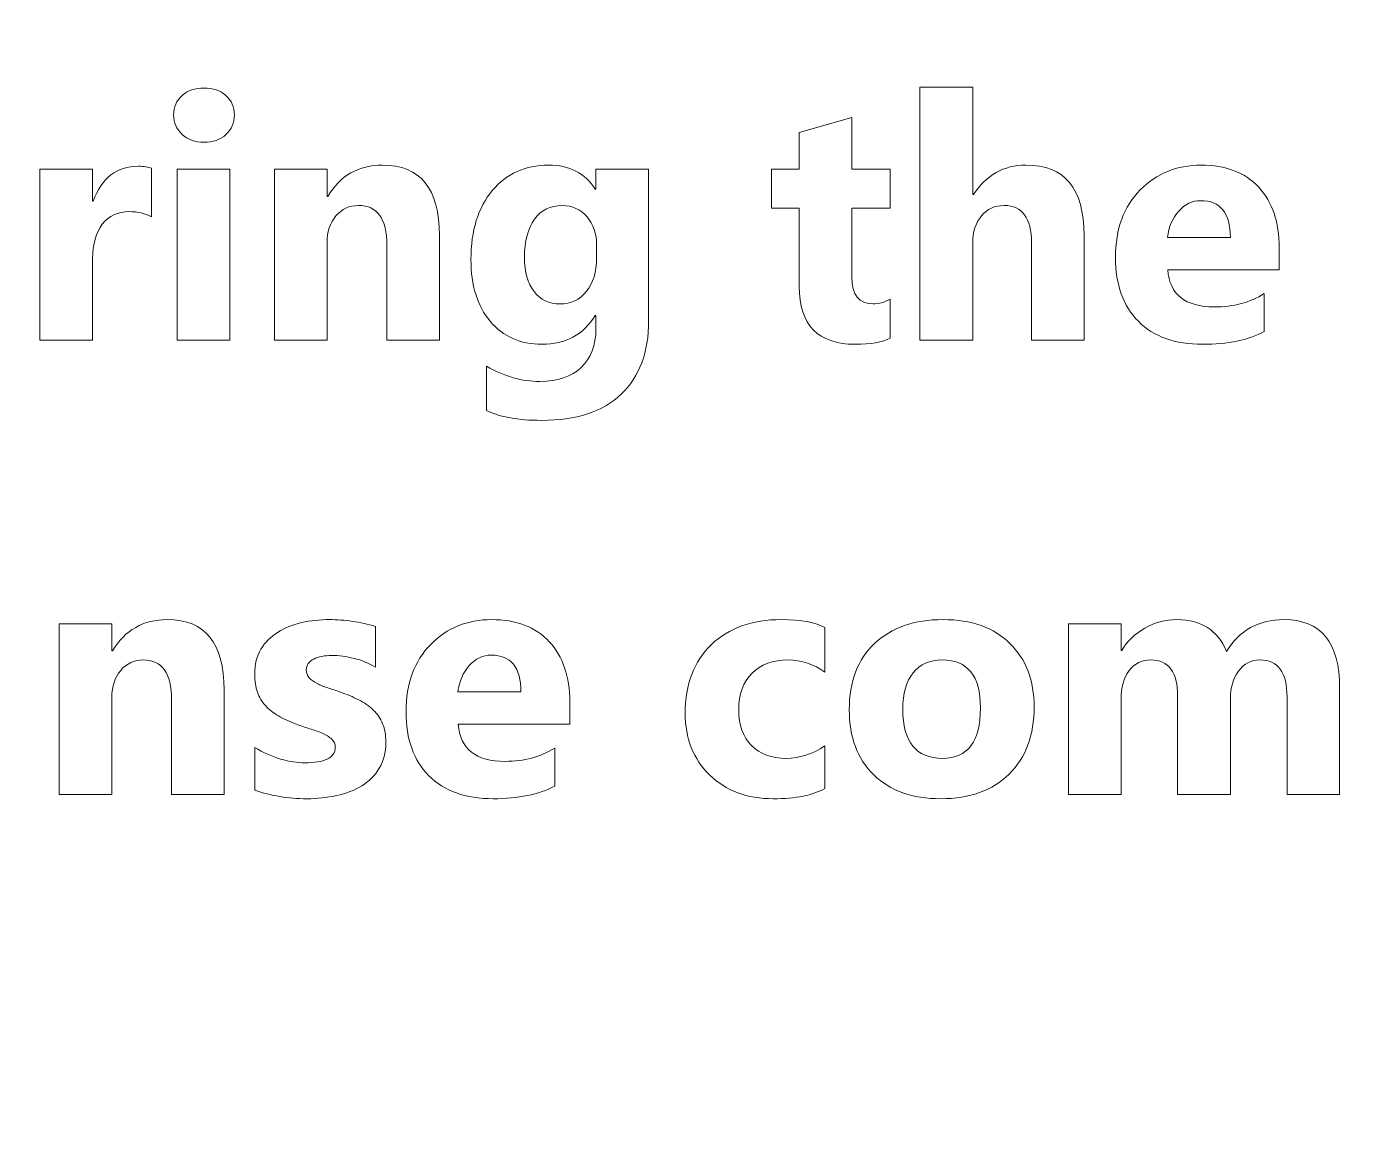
# Model space of a CAD drawing. Header units: centimetres. Extents: x -150 to 29, y -15 to 29.
# Drawn here: x -6.313 to -3.844, y -10.017 to -7.975 of the extents above; entities that cross this region are included whole.
import ezdxf

# ---------------------------------------------------------------- set-up
doc = ezdxf.new("R2010")
doc.units = ezdxf.units.CM
doc.header["$MEASUREMENT"] = 0
doc.layers.add('Layer 1', color=7, linetype='Continuous')

msp = doc.modelspace()

# ---------------------------------------------------------------- linework, layer by layer
at = {"layer": 'Layer 1', "color": 5, "lineweight": 53}
msp.add_open_spline([(-13.5, -4.9), (-13.5, -4.9), (4.5, -4.9), (4.5, -4.9), (4.5, -4.9), (4.5, -4.9), (4.5, -12.1), (4.5, -12.1), (4.5, -12.1), (4.5, -12.1), (-13.5, -12.1), (-13.5, -12.1), (-13.5, -12.1), (-13.5, -12.1), (-13.5, -4.9), (-13.5, -4.9)], degree=3, knots=[0, 0, 0, 0, 0.2, 0.2, 0.2, 0.2, 0.4, 0.4, 0.4, 0.4, 0.6, 0.6, 0.6, 0.6, 1, 1, 1, 1], dxfattribs=at)
at = {"layer": 'Layer 1', "color": 202, "lineweight": 9}
for points, knots in [([(-5.98342, -8.18957), (-5.99993, -8.18957), (-6.01348, -8.1847), (-6.02396, -8.17486), (-6.02396, -8.17486), (-6.03454, -8.16502), (-6.03983, -8.15306), (-6.03983, -8.13877), (-6.03983, -8.13877), (-6.03983, -8.12406), (-6.03454, -8.1121), (-6.02396, -8.10279), (-6.02396, -8.10279), (-6.01348, -8.09347), (-5.99993, -8.08882), (-5.98342, -8.08882), (-5.98342, -8.08882), (-5.9666, -8.08882), (-5.95305, -8.09347), (-5.94257, -8.10279), (-5.94257, -8.10279), (-5.9322, -8.1121), (-5.92691, -8.12406), (-5.92691, -8.13877), (-5.92691, -8.13877), (-5.92691, -8.15359), (-5.9322, -8.16586), (-5.94257, -8.17539), (-5.94257, -8.17539), (-5.95305, -8.18481), (-5.9666, -8.18957), (-5.98342, -8.18957)], [0, 0, 0, 0, 0.1111111, 0.1111111, 0.1111111, 0.1111111, 0.2222222, 0.2222222, 0.2222222, 0.2222222, 0.3333333, 0.3333333, 0.3333333, 0.3333333, 0.4444444, 0.4444444, 0.4444444, 0.4444444, 0.5555556, 0.5555556, 0.5555556, 0.5555556, 0.6666667, 0.6666667, 0.6666667, 0.6666667, 0.7777778, 0.7777778, 0.7777778, 0.7777778, 1, 1, 1, 1]), ([(-4.34808, -8.55734), (-4.34808, -8.55734), (-4.44577, -8.55734), (-4.44577, -8.55734), (-4.44577, -8.55734), (-4.44577, -8.55734), (-4.44577, -8.37689), (-4.44577, -8.37689), (-4.44577, -8.37689), (-4.44577, -8.33033), (-4.4627, -8.30715), (-4.49667, -8.30715), (-4.49667, -8.30715), (-4.51403, -8.30715), (-4.52811, -8.31361), (-4.5388, -8.32662), (-4.5388, -8.32662), (-4.54959, -8.33964), (-4.55499, -8.35626), (-4.55499, -8.37626), (-4.55499, -8.37626), (-4.55499, -8.37626), (-4.55499, -8.55734), (-4.55499, -8.55734), (-4.55499, -8.55734), (-4.55499, -8.55734), (-4.65288, -8.55734), (-4.65288, -8.55734), (-4.65288, -8.55734), (-4.65288, -8.55734), (-4.65288, -8.08733), (-4.65288, -8.08733), (-4.65288, -8.08733), (-4.65288, -8.08733), (-4.55499, -8.08733), (-4.55499, -8.08733), (-4.55499, -8.08733), (-4.55499, -8.08733), (-4.55499, -8.28694), (-4.55499, -8.28694), (-4.55499, -8.28694), (-4.55499, -8.28694), (-4.55372, -8.28694), (-4.55372, -8.28694), (-4.55372, -8.28694), (-4.52969, -8.25042), (-4.4972, -8.23211), (-4.45603, -8.23211), (-4.45603, -8.23211), (-4.38407, -8.23211), (-4.34808, -8.27551), (-4.34808, -8.36229), (-4.34808, -8.36229), (-4.34808, -8.36229), (-4.34808, -8.55734), (-4.34808, -8.55734)], [0, 0, 0, 0, 0.0666667, 0.0666667, 0.0666667, 0.0666667, 0.1333333, 0.1333333, 0.1333333, 0.1333333, 0.2, 0.2, 0.2, 0.2, 0.2666667, 0.2666667, 0.2666667, 0.2666667, 0.3333333, 0.3333333, 0.3333333, 0.3333333, 0.4, 0.4, 0.4, 0.4, 0.4666667, 0.4666667, 0.4666667, 0.4666667, 0.5333333, 0.5333333, 0.5333333, 0.5333333, 0.6, 0.6, 0.6, 0.6, 0.6666667, 0.6666667, 0.6666667, 0.6666667, 0.7333333, 0.7333333, 0.7333333, 0.7333333, 0.8, 0.8, 0.8, 0.8, 0.8666667, 0.8666667, 0.8666667, 0.8666667, 1, 1, 1, 1]), ([(-4.70813, -8.55364), (-4.72263, -8.56126), (-4.74443, -8.56507), (-4.77353, -8.56507), (-4.77353, -8.56507), (-4.84254, -8.56507), (-4.87714, -8.52919), (-4.87714, -8.45754), (-4.87714, -8.45754), (-4.87714, -8.45754), (-4.87714, -8.31212), (-4.87714, -8.31212), (-4.87714, -8.31212), (-4.87714, -8.31212), (-4.92858, -8.31212), (-4.92858, -8.31212), (-4.92858, -8.31212), (-4.92858, -8.31212), (-4.92858, -8.23984), (-4.92858, -8.23984), (-4.92858, -8.23984), (-4.92858, -8.23984), (-4.87714, -8.23984), (-4.87714, -8.23984), (-4.87714, -8.23984), (-4.87714, -8.23984), (-4.87714, -8.17137), (-4.87714, -8.17137), (-4.87714, -8.17137), (-4.87714, -8.17137), (-4.77946, -8.14343), (-4.77946, -8.14343), (-4.77946, -8.14343), (-4.77946, -8.14343), (-4.77946, -8.23984), (-4.77946, -8.23984), (-4.77946, -8.23984), (-4.77946, -8.23984), (-4.70813, -8.23984), (-4.70813, -8.23984), (-4.70813, -8.23984), (-4.70813, -8.23984), (-4.70813, -8.31212), (-4.70813, -8.31212), (-4.70813, -8.31212), (-4.70813, -8.31212), (-4.77946, -8.31212), (-4.77946, -8.31212), (-4.77946, -8.31212), (-4.77946, -8.31212), (-4.77946, -8.4405), (-4.77946, -8.4405), (-4.77946, -8.4405), (-4.77946, -8.47352), (-4.76634, -8.49003), (-4.74009, -8.49003), (-4.74009, -8.49003), (-4.72972, -8.49003), (-4.71903, -8.48707), (-4.70813, -8.48103), (-4.70813, -8.48103), (-4.70813, -8.48103), (-4.70813, -8.55364), (-4.70813, -8.55364)], [0, 0, 0, 0, 0.0588235, 0.0588235, 0.0588235, 0.0588235, 0.1176471, 0.1176471, 0.1176471, 0.1176471, 0.1764706, 0.1764706, 0.1764706, 0.1764706, 0.2352941, 0.2352941, 0.2352941, 0.2352941, 0.2941176, 0.2941176, 0.2941176, 0.2941176, 0.3529412, 0.3529412, 0.3529412, 0.3529412, 0.4117647, 0.4117647, 0.4117647, 0.4117647, 0.4705882, 0.4705882, 0.4705882, 0.4705882, 0.5294118, 0.5294118, 0.5294118, 0.5294118, 0.5882353, 0.5882353, 0.5882353, 0.5882353, 0.6470588, 0.6470588, 0.6470588, 0.6470588, 0.7058824, 0.7058824, 0.7058824, 0.7058824, 0.7647059, 0.7647059, 0.7647059, 0.7647059, 0.8235294, 0.8235294, 0.8235294, 0.8235294, 0.8823529, 0.8823529, 0.8823529, 0.8823529, 1, 1, 1, 1]), ([(-6.081, -8.32821), (-6.09285, -8.32175), (-6.10661, -8.31858), (-6.12227, -8.31858), (-6.12227, -8.31858), (-6.14355, -8.31858), (-6.16016, -8.32641), (-6.17223, -8.34197), (-6.17223, -8.34197), (-6.18419, -8.35763), (-6.19022, -8.3788), (-6.19022, -8.40568), (-6.19022, -8.40568), (-6.19022, -8.40568), (-6.19022, -8.55734), (-6.19022, -8.55734), (-6.19022, -8.55734), (-6.19022, -8.55734), (-6.28811, -8.55734), (-6.28811, -8.55734), (-6.28811, -8.55734), (-6.28811, -8.55734), (-6.28811, -8.23984), (-6.28811, -8.23984), (-6.28811, -8.23984), (-6.28811, -8.23984), (-6.19022, -8.23984), (-6.19022, -8.23984), (-6.19022, -8.23984), (-6.19022, -8.23984), (-6.19022, -8.29879), (-6.19022, -8.29879), (-6.19022, -8.29879), (-6.19022, -8.29879), (-6.18895, -8.29879), (-6.18895, -8.29879), (-6.18895, -8.29879), (-6.17339, -8.25571), (-6.14556, -8.23423), (-6.10523, -8.23423), (-6.10523, -8.23423), (-6.09486, -8.23423), (-6.08682, -8.2355), (-6.081, -8.23793), (-6.081, -8.23793), (-6.081, -8.23793), (-6.081, -8.32821), (-6.081, -8.32821)], [0, 0, 0, 0, 0.0769231, 0.0769231, 0.0769231, 0.0769231, 0.1538462, 0.1538462, 0.1538462, 0.1538462, 0.2307692, 0.2307692, 0.2307692, 0.2307692, 0.3076923, 0.3076923, 0.3076923, 0.3076923, 0.3846154, 0.3846154, 0.3846154, 0.3846154, 0.4615385, 0.4615385, 0.4615385, 0.4615385, 0.5384615, 0.5384615, 0.5384615, 0.5384615, 0.6153846, 0.6153846, 0.6153846, 0.6153846, 0.6923077, 0.6923077, 0.6923077, 0.6923077, 0.7692308, 0.7692308, 0.7692308, 0.7692308, 0.8461538, 0.8461538, 0.8461538, 0.8461538, 1, 1, 1, 1]), ([(-5.93506, -8.55734), (-5.93506, -8.55734), (-6.03295, -8.55734), (-6.03295, -8.55734), (-6.03295, -8.55734), (-6.03295, -8.55734), (-6.03295, -8.23984), (-6.03295, -8.23984), (-6.03295, -8.23984), (-6.03295, -8.23984), (-5.93506, -8.23984), (-5.93506, -8.23984), (-5.93506, -8.23984), (-5.93506, -8.23984), (-5.93506, -8.55734), (-5.93506, -8.55734)], [0, 0, 0, 0, 0.2, 0.2, 0.2, 0.2, 0.4, 0.4, 0.4, 0.4, 0.6, 0.6, 0.6, 0.6, 1, 1, 1, 1]), ([(-5.54591, -8.55734), (-5.54591, -8.55734), (-5.64359, -8.55734), (-5.64359, -8.55734), (-5.64359, -8.55734), (-5.64359, -8.55734), (-5.64359, -8.38092), (-5.64359, -8.38092), (-5.64359, -8.38092), (-5.64359, -8.3317), (-5.66116, -8.30715), (-5.69629, -8.30715), (-5.69629, -8.30715), (-5.71323, -8.30715), (-5.7272, -8.31361), (-5.7381, -8.32662), (-5.7381, -8.32662), (-5.74911, -8.33964), (-5.75461, -8.35626), (-5.75461, -8.37626), (-5.75461, -8.37626), (-5.75461, -8.37626), (-5.75461, -8.55734), (-5.75461, -8.55734), (-5.75461, -8.55734), (-5.75461, -8.55734), (-5.8525, -8.55734), (-5.8525, -8.55734), (-5.8525, -8.55734), (-5.8525, -8.55734), (-5.8525, -8.23984), (-5.8525, -8.23984), (-5.8525, -8.23984), (-5.8525, -8.23984), (-5.75461, -8.23984), (-5.75461, -8.23984), (-5.75461, -8.23984), (-5.75461, -8.23984), (-5.75461, -8.29011), (-5.75461, -8.29011), (-5.75461, -8.29011), (-5.75461, -8.29011), (-5.75334, -8.29011), (-5.75334, -8.29011), (-5.75334, -8.29011), (-5.72995, -8.25138), (-5.69598, -8.23211), (-5.65132, -8.23211), (-5.65132, -8.23211), (-5.58104, -8.23211), (-5.54591, -8.27572), (-5.54591, -8.36292), (-5.54591, -8.36292), (-5.54591, -8.36292), (-5.54591, -8.55734), (-5.54591, -8.55734)], [0, 0, 0, 0, 0.0666667, 0.0666667, 0.0666667, 0.0666667, 0.1333333, 0.1333333, 0.1333333, 0.1333333, 0.2, 0.2, 0.2, 0.2, 0.2666667, 0.2666667, 0.2666667, 0.2666667, 0.3333333, 0.3333333, 0.3333333, 0.3333333, 0.4, 0.4, 0.4, 0.4, 0.4666667, 0.4666667, 0.4666667, 0.4666667, 0.5333333, 0.5333333, 0.5333333, 0.5333333, 0.6, 0.6, 0.6, 0.6, 0.6666667, 0.6666667, 0.6666667, 0.6666667, 0.7333333, 0.7333333, 0.7333333, 0.7333333, 0.8, 0.8, 0.8, 0.8, 0.8666667, 0.8666667, 0.8666667, 0.8666667, 1, 1, 1, 1]), ([(-5.15707, -8.52104), (-5.15707, -8.57999), (-5.17411, -8.6256), (-5.20819, -8.65799), (-5.20819, -8.65799), (-5.24237, -8.69027), (-5.29169, -8.70646), (-5.35646, -8.70646), (-5.35646, -8.70646), (-5.39922, -8.70646), (-5.43308, -8.70043), (-5.45816, -8.68815), (-5.45816, -8.68815), (-5.45816, -8.68815), (-5.45816, -8.60571), (-5.45816, -8.60571), (-5.45816, -8.60571), (-5.42546, -8.62476), (-5.39255, -8.63428), (-5.35921, -8.63428), (-5.35921, -8.63428), (-5.32619, -8.63428), (-5.30047, -8.6255), (-5.28238, -8.60803), (-5.28238, -8.60803), (-5.26417, -8.59057), (-5.25507, -8.56687), (-5.25507, -8.53691), (-5.25507, -8.53691), (-5.25507, -8.53691), (-5.25507, -8.51173), (-5.25507, -8.51173), (-5.25507, -8.51173), (-5.25507, -8.51173), (-5.25623, -8.51173), (-5.25623, -8.51173), (-5.25623, -8.51173), (-5.27857, -8.54729), (-5.31159, -8.56507), (-5.35519, -8.56507), (-5.35519, -8.56507), (-5.39572, -8.56507), (-5.42779, -8.55078), (-5.4516, -8.52231), (-5.4516, -8.52231), (-5.47542, -8.49373), (-5.48727, -8.45553), (-5.48727, -8.40759), (-5.48727, -8.40759), (-5.48727, -8.35382), (-5.47404, -8.31117), (-5.44758, -8.27953), (-5.44758, -8.27953), (-5.42112, -8.24788), (-5.3863, -8.23211), (-5.34312, -8.23211), (-5.34312, -8.23211), (-5.30449, -8.23211), (-5.2755, -8.24693), (-5.25623, -8.27678), (-5.25623, -8.27678), (-5.25623, -8.27678), (-5.25507, -8.27678), (-5.25507, -8.27678), (-5.25507, -8.27678), (-5.25507, -8.27678), (-5.25507, -8.23984), (-5.25507, -8.23984), (-5.25507, -8.23984), (-5.25507, -8.23984), (-5.15707, -8.23984), (-5.15707, -8.23984), (-5.15707, -8.23984), (-5.15707, -8.23984), (-5.15707, -8.52104), (-5.15707, -8.52104)], [0, 0, 0, 0, 0.05, 0.05, 0.05, 0.05, 0.1, 0.1, 0.1, 0.1, 0.15, 0.15, 0.15, 0.15, 0.2, 0.2, 0.2, 0.2, 0.25, 0.25, 0.25, 0.25, 0.3, 0.3, 0.3, 0.3, 0.35, 0.35, 0.35, 0.35, 0.4, 0.4, 0.4, 0.4, 0.45, 0.45, 0.45, 0.45, 0.5, 0.5, 0.5, 0.5, 0.55, 0.55, 0.55, 0.55, 0.6, 0.6, 0.6, 0.6, 0.65, 0.65, 0.65, 0.65, 0.7, 0.7, 0.7, 0.7, 0.75, 0.75, 0.75, 0.75, 0.8, 0.8, 0.8, 0.8, 0.85, 0.85, 0.85, 0.85, 0.9, 0.9, 0.9, 0.9, 1, 1, 1, 1]), ([(-3.98539, -8.42653), (-3.98539, -8.42653), (-4.19251, -8.42653), (-4.19251, -8.42653), (-4.19251, -8.42653), (-4.18923, -8.47257), (-4.16012, -8.49564), (-4.10541, -8.49564), (-4.10541, -8.49564), (-4.07048, -8.49564), (-4.03979, -8.48738), (-4.01333, -8.47087), (-4.01333, -8.47087), (-4.01333, -8.47087), (-4.01333, -8.54157), (-4.01333, -8.54157), (-4.01333, -8.54157), (-4.04265, -8.55723), (-4.08075, -8.56507), (-4.12774, -8.56507), (-4.12774, -8.56507), (-4.17896, -8.56507), (-4.21876, -8.55088), (-4.24712, -8.52241), (-4.24712, -8.52241), (-4.27538, -8.49405), (-4.28956, -8.45436), (-4.28956, -8.40356), (-4.28956, -8.40356), (-4.28956, -8.35086), (-4.27432, -8.30905), (-4.24363, -8.27826), (-4.24363, -8.27826), (-4.21304, -8.24746), (-4.17547, -8.23211), (-4.13081, -8.23211), (-4.13081, -8.23211), (-4.08456, -8.23211), (-4.04868, -8.24587), (-4.02339, -8.27328), (-4.02339, -8.27328), (-3.99809, -8.3008), (-3.98539, -8.33816), (-3.98539, -8.38525), (-3.98539, -8.38525), (-3.98539, -8.38525), (-3.98539, -8.42653), (-3.98539, -8.42653)], [0, 0, 0, 0, 0.0769231, 0.0769231, 0.0769231, 0.0769231, 0.1538462, 0.1538462, 0.1538462, 0.1538462, 0.2307692, 0.2307692, 0.2307692, 0.2307692, 0.3076923, 0.3076923, 0.3076923, 0.3076923, 0.3846154, 0.3846154, 0.3846154, 0.3846154, 0.4615385, 0.4615385, 0.4615385, 0.4615385, 0.5384615, 0.5384615, 0.5384615, 0.5384615, 0.6153846, 0.6153846, 0.6153846, 0.6153846, 0.6923077, 0.6923077, 0.6923077, 0.6923077, 0.7692308, 0.7692308, 0.7692308, 0.7692308, 0.8461538, 0.8461538, 0.8461538, 0.8461538, 1, 1, 1, 1]), ([(-5.2538, -8.40483), (-5.2538, -8.40483), (-5.2538, -8.37965), (-5.2538, -8.37965), (-5.2538, -8.37965), (-5.2538, -8.35964), (-5.25973, -8.3425), (-5.27158, -8.32832), (-5.27158, -8.32832), (-5.28354, -8.31424), (-5.29899, -8.30715), (-5.31794, -8.30715), (-5.31794, -8.30715), (-5.33974, -8.30715), (-5.35678, -8.31562), (-5.36916, -8.33255), (-5.36916, -8.33255), (-5.38154, -8.34948), (-5.38779, -8.3734), (-5.38779, -8.4042), (-5.38779, -8.4042), (-5.38779, -8.43066), (-5.38186, -8.45151), (-5.37011, -8.46696), (-5.37011, -8.46696), (-5.35826, -8.48241), (-5.34217, -8.49003), (-5.32175, -8.49003), (-5.32175, -8.49003), (-5.30143, -8.49003), (-5.28502, -8.4823), (-5.27253, -8.46664), (-5.27253, -8.46664), (-5.26004, -8.45108), (-5.2538, -8.43045), (-5.2538, -8.40483)], [0, 0, 0, 0, 0.1, 0.1, 0.1, 0.1, 0.2, 0.2, 0.2, 0.2, 0.3, 0.3, 0.3, 0.3, 0.4, 0.4, 0.4, 0.4, 0.5, 0.5, 0.5, 0.5, 0.6, 0.6, 0.6, 0.6, 0.7, 0.7, 0.7, 0.7, 0.8, 0.8, 0.8, 0.8, 1, 1, 1, 1]), ([(-4.0762, -8.36631), (-4.0762, -8.32091), (-4.09461, -8.29815), (-4.13144, -8.29815), (-4.13144, -8.29815), (-4.14711, -8.29815), (-4.16076, -8.30461), (-4.17219, -8.31763), (-4.17219, -8.31763), (-4.18373, -8.33064), (-4.1906, -8.34694), (-4.19314, -8.36631), (-4.19314, -8.36631), (-4.19314, -8.36631), (-4.0762, -8.36631), (-4.0762, -8.36631)], [0, 0, 0, 0, 0.2, 0.2, 0.2, 0.2, 0.4, 0.4, 0.4, 0.4, 0.6, 0.6, 0.6, 0.6, 1, 1, 1, 1]), ([(-5.94587, -9.402), (-5.94587, -9.402), (-6.04355, -9.402), (-6.04355, -9.402), (-6.04355, -9.402), (-6.04355, -9.402), (-6.04355, -9.22558), (-6.04355, -9.22558), (-6.04355, -9.22558), (-6.04355, -9.17636), (-6.06112, -9.15181), (-6.09625, -9.15181), (-6.09625, -9.15181), (-6.11319, -9.15181), (-6.12716, -9.15827), (-6.13806, -9.17128), (-6.13806, -9.17128), (-6.14907, -9.1843), (-6.15457, -9.20092), (-6.15457, -9.22092), (-6.15457, -9.22092), (-6.15457, -9.22092), (-6.15457, -9.402), (-6.15457, -9.402), (-6.15457, -9.402), (-6.15457, -9.402), (-6.25246, -9.402), (-6.25246, -9.402), (-6.25246, -9.402), (-6.25246, -9.402), (-6.25246, -9.0845), (-6.25246, -9.0845), (-6.25246, -9.0845), (-6.25246, -9.0845), (-6.15457, -9.0845), (-6.15457, -9.0845), (-6.15457, -9.0845), (-6.15457, -9.0845), (-6.15457, -9.13477), (-6.15457, -9.13477), (-6.15457, -9.13477), (-6.15457, -9.13477), (-6.1533, -9.13477), (-6.1533, -9.13477), (-6.1533, -9.13477), (-6.12991, -9.09604), (-6.09594, -9.07677), (-6.05128, -9.07677), (-6.05128, -9.07677), (-5.981, -9.07677), (-5.94587, -9.12038), (-5.94587, -9.20758), (-5.94587, -9.20758), (-5.94587, -9.20758), (-5.94587, -9.402), (-5.94587, -9.402)], [0, 0, 0, 0, 0.0666667, 0.0666667, 0.0666667, 0.0666667, 0.1333333, 0.1333333, 0.1333333, 0.1333333, 0.2, 0.2, 0.2, 0.2, 0.2666667, 0.2666667, 0.2666667, 0.2666667, 0.3333333, 0.3333333, 0.3333333, 0.3333333, 0.4, 0.4, 0.4, 0.4, 0.4666667, 0.4666667, 0.4666667, 0.4666667, 0.5333333, 0.5333333, 0.5333333, 0.5333333, 0.6, 0.6, 0.6, 0.6, 0.6666667, 0.6666667, 0.6666667, 0.6666667, 0.7333333, 0.7333333, 0.7333333, 0.7333333, 0.8, 0.8, 0.8, 0.8, 0.8666667, 0.8666667, 0.8666667, 0.8666667, 1, 1, 1, 1]), ([(-5.88913, -9.39364), (-5.88913, -9.39364), (-5.88913, -9.31426), (-5.88913, -9.31426), (-5.88913, -9.31426), (-5.87294, -9.324), (-5.85685, -9.3312), (-5.84087, -9.33596), (-5.84087, -9.33596), (-5.82489, -9.34072), (-5.80976, -9.34305), (-5.79547, -9.34305), (-5.79547, -9.34305), (-5.77811, -9.34305), (-5.76436, -9.34072), (-5.75441, -9.33596), (-5.75441, -9.33596), (-5.74435, -9.3312), (-5.73938, -9.324), (-5.73938, -9.31426), (-5.73938, -9.31426), (-5.73938, -9.30802), (-5.7416, -9.30283), (-5.74615, -9.29871), (-5.74615, -9.29871), (-5.7507, -9.29458), (-5.75652, -9.29098), (-5.76372, -9.28791), (-5.76372, -9.28791), (-5.77081, -9.28484), (-5.77864, -9.28198), (-5.78711, -9.27955), (-5.78711, -9.27955), (-5.79558, -9.27701), (-5.80373, -9.27426), (-5.81156, -9.27119), (-5.81156, -9.27119), (-5.82415, -9.26643), (-5.83526, -9.26124), (-5.8449, -9.25584), (-5.8449, -9.25584), (-5.85453, -9.25034), (-5.86257, -9.24399), (-5.86913, -9.23669), (-5.86913, -9.23669), (-5.87559, -9.22949), (-5.88056, -9.22113), (-5.88395, -9.21161), (-5.88395, -9.21161), (-5.88733, -9.20208), (-5.88913, -9.19086), (-5.88913, -9.17784), (-5.88913, -9.17784), (-5.88913, -9.16006), (-5.88522, -9.14472), (-5.87749, -9.13191), (-5.87749, -9.13191), (-5.86977, -9.11911), (-5.85939, -9.10863), (-5.84648, -9.10048), (-5.84648, -9.10048), (-5.83357, -9.09233), (-5.81875, -9.0863), (-5.80214, -9.08249), (-5.80214, -9.08249), (-5.78552, -9.07868), (-5.76817, -9.07677), (-5.75017, -9.07677), (-5.75017, -9.07677), (-5.7361, -9.07677), (-5.72192, -9.07783), (-5.70742, -9.08005), (-5.70742, -9.08005), (-5.69292, -9.08217), (-5.67863, -9.08535), (-5.66456, -9.08947), (-5.66456, -9.08947), (-5.66456, -9.08947), (-5.66456, -9.16514), (-5.66456, -9.16514), (-5.66456, -9.16514), (-5.67704, -9.15784), (-5.69027, -9.15244), (-5.70445, -9.14885), (-5.70445, -9.14885), (-5.71864, -9.14525), (-5.7325, -9.14345), (-5.74615, -9.14345), (-5.74615, -9.14345), (-5.75261, -9.14345), (-5.75864, -9.14398), (-5.76425, -9.14514), (-5.76425, -9.14514), (-5.76997, -9.1462), (-5.77505, -9.14789), (-5.77938, -9.15012), (-5.77938, -9.15012), (-5.78372, -9.15223), (-5.78711, -9.15498), (-5.78954, -9.15848), (-5.78954, -9.15848), (-5.79208, -9.16186), (-5.79325, -9.16578), (-5.79325, -9.17012), (-5.79325, -9.17012), (-5.79325, -9.17583), (-5.79145, -9.18081), (-5.78775, -9.18494), (-5.78775, -9.18494), (-5.78394, -9.18906), (-5.77917, -9.19266), (-5.77314, -9.19562), (-5.77314, -9.19562), (-5.76711, -9.19869), (-5.76044, -9.20134), (-5.75314, -9.20367), (-5.75314, -9.20367), (-5.74584, -9.2061), (-5.73853, -9.20854), (-5.73123, -9.21097), (-5.73123, -9.21097), (-5.71821, -9.21552), (-5.70647, -9.2205), (-5.69588, -9.22589), (-5.69588, -9.22589), (-5.6854, -9.23129), (-5.6763, -9.23753), (-5.66879, -9.24484), (-5.66879, -9.24484), (-5.66127, -9.25203), (-5.65545, -9.2605), (-5.65143, -9.27024), (-5.65143, -9.27024), (-5.64741, -9.27997), (-5.6454, -9.29151), (-5.6454, -9.30495), (-5.6454, -9.30495), (-5.6454, -9.32379), (-5.64942, -9.33988), (-5.65768, -9.35321), (-5.65768, -9.35321), (-5.66583, -9.36655), (-5.67662, -9.37734), (-5.69017, -9.3857), (-5.69017, -9.3857), (-5.70371, -9.39406), (-5.71938, -9.4002), (-5.73705, -9.40401), (-5.73705, -9.40401), (-5.75473, -9.40782), (-5.77303, -9.40973), (-5.79208, -9.40973), (-5.79208, -9.40973), (-5.82701, -9.40973), (-5.85929, -9.40433), (-5.88913, -9.39364)], [0, 0, 0, 0, 0.025, 0.025, 0.025, 0.025, 0.05, 0.05, 0.05, 0.05, 0.075, 0.075, 0.075, 0.075, 0.1, 0.1, 0.1, 0.1, 0.125, 0.125, 0.125, 0.125, 0.15, 0.15, 0.15, 0.15, 0.175, 0.175, 0.175, 0.175, 0.2, 0.2, 0.2, 0.2, 0.225, 0.225, 0.225, 0.225, 0.25, 0.25, 0.25, 0.25, 0.275, 0.275, 0.275, 0.275, 0.3, 0.3, 0.3, 0.3, 0.325, 0.325, 0.325, 0.325, 0.35, 0.35, 0.35, 0.35, 0.375, 0.375, 0.375, 0.375, 0.4, 0.4, 0.4, 0.4, 0.425, 0.425, 0.425, 0.425, 0.45, 0.45, 0.45, 0.45, 0.475, 0.475, 0.475, 0.475, 0.5, 0.5, 0.5, 0.5, 0.525, 0.525, 0.525, 0.525, 0.55, 0.55, 0.55, 0.55, 0.575, 0.575, 0.575, 0.575, 0.6, 0.6, 0.6, 0.6, 0.625, 0.625, 0.625, 0.625, 0.65, 0.65, 0.65, 0.65, 0.675, 0.675, 0.675, 0.675, 0.7, 0.7, 0.7, 0.7, 0.725, 0.725, 0.725, 0.725, 0.75, 0.75, 0.75, 0.75, 0.775, 0.775, 0.775, 0.775, 0.8, 0.8, 0.8, 0.8, 0.825, 0.825, 0.825, 0.825, 0.85, 0.85, 0.85, 0.85, 0.875, 0.875, 0.875, 0.875, 0.9, 0.9, 0.9, 0.9, 0.925, 0.925, 0.925, 0.925, 0.95, 0.95, 0.95, 0.95, 1, 1, 1, 1]), ([(-5.30366, -9.27119), (-5.30366, -9.27119), (-5.51078, -9.27119), (-5.51078, -9.27119), (-5.51078, -9.27119), (-5.5075, -9.31723), (-5.47839, -9.3403), (-5.42368, -9.3403), (-5.42368, -9.3403), (-5.38875, -9.3403), (-5.35806, -9.33204), (-5.3316, -9.31553), (-5.3316, -9.31553), (-5.3316, -9.31553), (-5.3316, -9.38623), (-5.3316, -9.38623), (-5.3316, -9.38623), (-5.36092, -9.40189), (-5.39902, -9.40973), (-5.44601, -9.40973), (-5.44601, -9.40973), (-5.49723, -9.40973), (-5.53703, -9.39554), (-5.56539, -9.36707), (-5.56539, -9.36707), (-5.59365, -9.33871), (-5.60783, -9.29902), (-5.60783, -9.24822), (-5.60783, -9.24822), (-5.60783, -9.19552), (-5.59259, -9.15371), (-5.5619, -9.12292), (-5.5619, -9.12292), (-5.53131, -9.09212), (-5.49374, -9.07677), (-5.44908, -9.07677), (-5.44908, -9.07677), (-5.40283, -9.07677), (-5.36695, -9.09053), (-5.34166, -9.11794), (-5.34166, -9.11794), (-5.31636, -9.14546), (-5.30366, -9.18282), (-5.30366, -9.22991), (-5.30366, -9.22991), (-5.30366, -9.22991), (-5.30366, -9.27119), (-5.30366, -9.27119)], [0, 0, 0, 0, 0.0769231, 0.0769231, 0.0769231, 0.0769231, 0.1538462, 0.1538462, 0.1538462, 0.1538462, 0.2307692, 0.2307692, 0.2307692, 0.2307692, 0.3076923, 0.3076923, 0.3076923, 0.3076923, 0.3846154, 0.3846154, 0.3846154, 0.3846154, 0.4615385, 0.4615385, 0.4615385, 0.4615385, 0.5384615, 0.5384615, 0.5384615, 0.5384615, 0.6153846, 0.6153846, 0.6153846, 0.6153846, 0.6923077, 0.6923077, 0.6923077, 0.6923077, 0.7692308, 0.7692308, 0.7692308, 0.7692308, 0.8461538, 0.8461538, 0.8461538, 0.8461538, 1, 1, 1, 1]), ([(-4.82964, -9.39057), (-4.85175, -9.40338), (-4.88372, -9.40973), (-4.92541, -9.40973), (-4.92541, -9.40973), (-4.9742, -9.40973), (-5.01368, -9.39501), (-5.04384, -9.36538), (-5.04384, -9.36538), (-5.074, -9.33585), (-5.08914, -9.29775), (-5.08914, -9.25098), (-5.08914, -9.25098), (-5.08914, -9.197), (-5.07295, -9.15456), (-5.04067, -9.12345), (-5.04067, -9.12345), (-5.00828, -9.09233), (-4.965, -9.07677), (-4.91081, -9.07677), (-4.91081, -9.07677), (-4.87345, -9.07677), (-4.84636, -9.08175), (-4.82964, -9.09159), (-4.82964, -9.09159), (-4.82964, -9.09159), (-4.82964, -9.17478), (-4.82964, -9.17478), (-4.82964, -9.17478), (-4.85006, -9.15943), (-4.87292, -9.15181), (-4.89811, -9.15181), (-4.89811, -9.15181), (-4.92626, -9.15181), (-4.94849, -9.15996), (-4.965, -9.17647), (-4.965, -9.17647), (-4.9814, -9.19287), (-4.98966, -9.21552), (-4.98966, -9.24452), (-4.98966, -9.24452), (-4.98966, -9.27257), (-4.98172, -9.29468), (-4.96605, -9.31067), (-4.96605, -9.31067), (-4.95039, -9.32675), (-4.9287, -9.33469), (-4.90128, -9.33469), (-4.90128, -9.33469), (-4.87684, -9.33469), (-4.85302, -9.32707), (-4.82964, -9.31172), (-4.82964, -9.31172), (-4.82964, -9.31172), (-4.82964, -9.39057), (-4.82964, -9.39057)], [0, 0, 0, 0, 0.0666667, 0.0666667, 0.0666667, 0.0666667, 0.1333333, 0.1333333, 0.1333333, 0.1333333, 0.2, 0.2, 0.2, 0.2, 0.2666667, 0.2666667, 0.2666667, 0.2666667, 0.3333333, 0.3333333, 0.3333333, 0.3333333, 0.4, 0.4, 0.4, 0.4, 0.4666667, 0.4666667, 0.4666667, 0.4666667, 0.5333333, 0.5333333, 0.5333333, 0.5333333, 0.6, 0.6, 0.6, 0.6, 0.6666667, 0.6666667, 0.6666667, 0.6666667, 0.7333333, 0.7333333, 0.7333333, 0.7333333, 0.8, 0.8, 0.8, 0.8, 0.8666667, 0.8666667, 0.8666667, 0.8666667, 1, 1, 1, 1]), ([(-4.61416, -9.40973), (-4.66708, -9.40973), (-4.70867, -9.39491), (-4.73894, -9.36528), (-4.73894, -9.36528), (-4.7692, -9.33564), (-4.78434, -9.29532), (-4.78434, -9.24452), (-4.78434, -9.24452), (-4.78434, -9.19203), (-4.76868, -9.15086), (-4.73724, -9.12122), (-4.73724, -9.12122), (-4.70581, -9.09159), (-4.66327, -9.07677), (-4.60982, -9.07677), (-4.60982, -9.07677), (-4.55711, -9.07677), (-4.51573, -9.09159), (-4.48578, -9.12122), (-4.48578, -9.12122), (-4.45583, -9.15086), (-4.4408, -9.19012), (-4.4408, -9.23891), (-4.4408, -9.23891), (-4.4408, -9.29162), (-4.45626, -9.33331), (-4.48716, -9.3639), (-4.48716, -9.3639), (-4.51806, -9.39449), (-4.5604, -9.40973), (-4.61416, -9.40973)], [0, 0, 0, 0, 0.1111111, 0.1111111, 0.1111111, 0.1111111, 0.2222222, 0.2222222, 0.2222222, 0.2222222, 0.3333333, 0.3333333, 0.3333333, 0.3333333, 0.4444444, 0.4444444, 0.4444444, 0.4444444, 0.5555556, 0.5555556, 0.5555556, 0.5555556, 0.6666667, 0.6666667, 0.6666667, 0.6666667, 0.7777778, 0.7777778, 0.7777778, 0.7777778, 1, 1, 1, 1]), ([(-3.87311, -9.402), (-3.87311, -9.402), (-3.97079, -9.402), (-3.97079, -9.402), (-3.97079, -9.402), (-3.97079, -9.402), (-3.97079, -9.22092), (-3.97079, -9.22092), (-3.97079, -9.22092), (-3.97079, -9.17478), (-3.98773, -9.15181), (-4.02159, -9.15181), (-4.02159, -9.15181), (-4.03768, -9.15181), (-4.0508, -9.15869), (-4.06096, -9.17255), (-4.06096, -9.17255), (-4.07112, -9.18642), (-4.0762, -9.20367), (-4.0762, -9.22431), (-4.0762, -9.22431), (-4.0762, -9.22431), (-4.0762, -9.402), (-4.0762, -9.402), (-4.0762, -9.402), (-4.0762, -9.402), (-4.1741, -9.402), (-4.1741, -9.402), (-4.1741, -9.402), (-4.1741, -9.402), (-4.1741, -9.21901), (-4.1741, -9.21901), (-4.1741, -9.21901), (-4.1741, -9.17425), (-4.19082, -9.15181), (-4.22405, -9.15181), (-4.22405, -9.15181), (-4.24078, -9.15181), (-4.25422, -9.15837), (-4.26416, -9.1716), (-4.26416, -9.1716), (-4.27422, -9.18483), (-4.2793, -9.20282), (-4.2793, -9.22558), (-4.2793, -9.22558), (-4.2793, -9.22558), (-4.2793, -9.402), (-4.2793, -9.402), (-4.2793, -9.402), (-4.2793, -9.402), (-4.37719, -9.402), (-4.37719, -9.402), (-4.37719, -9.402), (-4.37719, -9.402), (-4.37719, -9.0845), (-4.37719, -9.0845), (-4.37719, -9.0845), (-4.37719, -9.0845), (-4.2793, -9.0845), (-4.2793, -9.0845), (-4.2793, -9.0845), (-4.2793, -9.0845), (-4.2793, -9.13414), (-4.2793, -9.13414), (-4.2793, -9.13414), (-4.2793, -9.13414), (-4.27803, -9.13414), (-4.27803, -9.13414), (-4.27803, -9.13414), (-4.26787, -9.1172), (-4.25369, -9.10334), (-4.23538, -9.09275), (-4.23538, -9.09275), (-4.21707, -9.08207), (-4.19707, -9.07677), (-4.17537, -9.07677), (-4.17537, -9.07677), (-4.1305, -9.07677), (-4.09981, -9.09646), (-4.0833, -9.13593), (-4.0833, -9.13593), (-4.05906, -9.09646), (-4.02361, -9.07677), (-3.97662, -9.07677), (-3.97662, -9.07677), (-3.90761, -9.07677), (-3.87311, -9.11932), (-3.87311, -9.20451), (-3.87311, -9.20451), (-3.87311, -9.20451), (-3.87311, -9.402), (-3.87311, -9.402)], [0, 0, 0, 0, 0.0416667, 0.0416667, 0.0416667, 0.0416667, 0.0833333, 0.0833333, 0.0833333, 0.0833333, 0.125, 0.125, 0.125, 0.125, 0.1666667, 0.1666667, 0.1666667, 0.1666667, 0.2083333, 0.2083333, 0.2083333, 0.2083333, 0.25, 0.25, 0.25, 0.25, 0.2916667, 0.2916667, 0.2916667, 0.2916667, 0.3333333, 0.3333333, 0.3333333, 0.3333333, 0.375, 0.375, 0.375, 0.375, 0.4166667, 0.4166667, 0.4166667, 0.4166667, 0.4583333, 0.4583333, 0.4583333, 0.4583333, 0.5, 0.5, 0.5, 0.5, 0.5416667, 0.5416667, 0.5416667, 0.5416667, 0.5833333, 0.5833333, 0.5833333, 0.5833333, 0.625, 0.625, 0.625, 0.625, 0.6666667, 0.6666667, 0.6666667, 0.6666667, 0.7083333, 0.7083333, 0.7083333, 0.7083333, 0.75, 0.75, 0.75, 0.75, 0.7916667, 0.7916667, 0.7916667, 0.7916667, 0.8333333, 0.8333333, 0.8333333, 0.8333333, 0.875, 0.875, 0.875, 0.875, 0.9166667, 0.9166667, 0.9166667, 0.9166667, 1, 1, 1, 1]), ([(-5.39447, -9.21097), (-5.39447, -9.16557), (-5.41288, -9.14281), (-5.44971, -9.14281), (-5.44971, -9.14281), (-5.46538, -9.14281), (-5.47903, -9.14927), (-5.49046, -9.16229), (-5.49046, -9.16229), (-5.502, -9.1753), (-5.50887, -9.1916), (-5.51141, -9.21097), (-5.51141, -9.21097), (-5.51141, -9.21097), (-5.39447, -9.21097), (-5.39447, -9.21097)], [0, 0, 0, 0, 0.2, 0.2, 0.2, 0.2, 0.4, 0.4, 0.4, 0.4, 0.6, 0.6, 0.6, 0.6, 1, 1, 1, 1]), ([(-4.61162, -9.15181), (-4.6348, -9.15181), (-4.65279, -9.15975), (-4.66559, -9.17562), (-4.66559, -9.17562), (-4.6784, -9.1916), (-4.68486, -9.21415), (-4.68486, -9.24325), (-4.68486, -9.24325), (-4.68486, -9.30421), (-4.6602, -9.33469), (-4.61098, -9.33469), (-4.61098, -9.33469), (-4.5641, -9.33469), (-4.5406, -9.30336), (-4.5406, -9.24082), (-4.5406, -9.24082), (-4.5406, -9.18144), (-4.56431, -9.15181), (-4.61162, -9.15181)], [0, 0, 0, 0, 0.1666667, 0.1666667, 0.1666667, 0.1666667, 0.3333333, 0.3333333, 0.3333333, 0.3333333, 0.5, 0.5, 0.5, 0.5, 0.6666667, 0.6666667, 0.6666667, 0.6666667, 1, 1, 1, 1])]:
    msp.add_open_spline(points, degree=3, knots=knots, dxfattribs=at)

doc.saveas('drawing.dxf')
